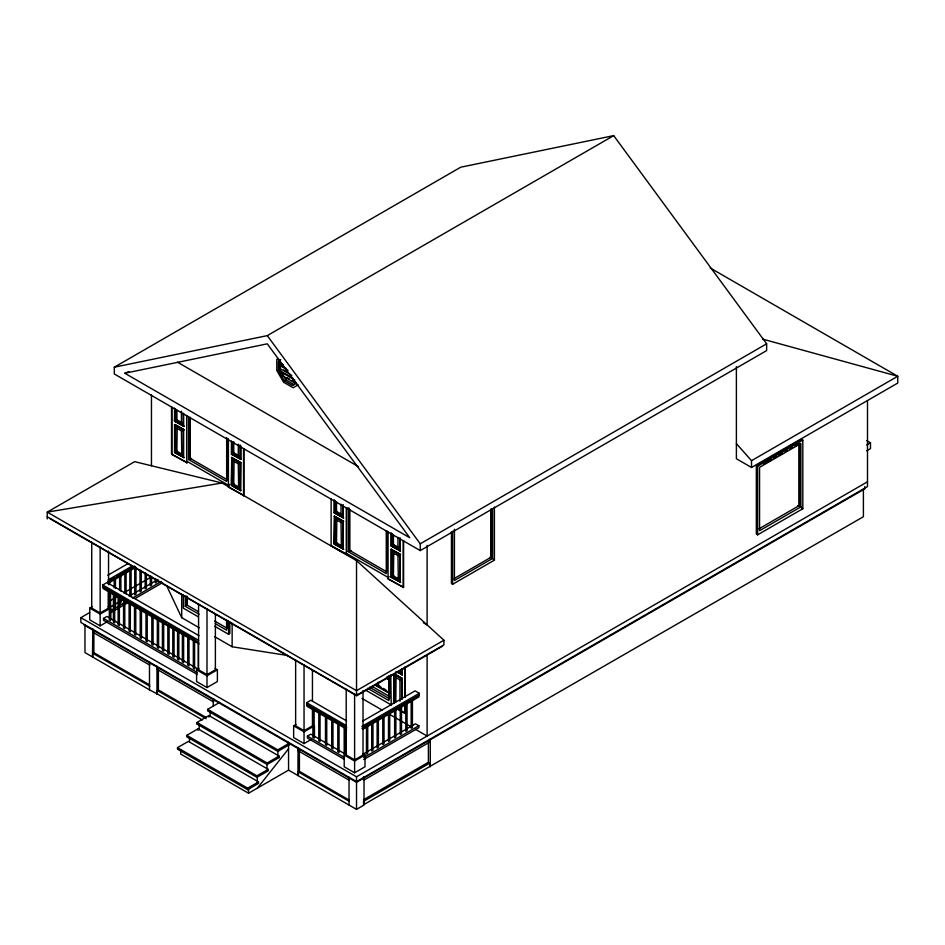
<?xml version="1.0" encoding="UTF-8"?>
<svg xmlns="http://www.w3.org/2000/svg" width="945" height="945" viewBox="0 0 945 945"><rect width="100%" height="100%" fill="white"/><g stroke="black" fill="none" stroke-linecap="round" stroke-linejoin="round"><path stroke-width="1.42" d="M257.406 788.106L288.556 748.783M199.052 614.274L185.279 606.324L186.567 604.824L186.567 596.094M386.269 531.149L386.269 573.627L348.079 551.573L349.272 550.191L386.871 571.902L386.871 530.83M396.073 701.568L394.62 702.596L394.62 674.895L401.59 678.923L401.59 699.335M401.59 678.923L399.948 680.069L399.948 701.32M114.321 367.192L460.735 167.194L613.695 135.631L766.643 343.803L766.643 350.595L420.241 550.592L114.321 373.984L114.321 367.192L267.281 335.629L613.695 135.631M278.373 358.486L276.779 359.407L276.779 370.475L283.559 382.217L293.139 387.757L298.124 384.875M280.712 359.75L278.373 361.096L278.373 370.641L284.221 380.752L292.477 385.525L296.576 383.162L291.757 380.386M174.553 408.063L174.553 421.246L174.931 408.795M177.211 419.793L175.628 420.655L175.628 409.102M279.354 360.541L279.354 362.431L279.98 362.065M174.553 424.659L183.968 429.727L174.553 424.659L174.553 452.49L183.968 457.557L174.553 452.49M291.816 375.378L279.354 368.184L279.354 365.302L279.98 364.947L286.276 368.585M181.759 422.415L176.892 419.97L176.892 410.201M279.354 368.184L279.98 367.829M177.211 428.309L176.892 451.214L181.44 453.836L183.2 456.27L183.2 430.14L175.628 425.77L175.628 451.899L183.2 456.27M278.373 370.641L279.98 369.719L279.98 360.175M174.553 421.246L183.968 426.313L174.931 421.033M295.95 383.528L282.697 375.874L280.204 371.562L280.83 371.196L292.855 378.142M181.759 430.932L176.892 428.487L175.628 425.77M282.697 375.874L283.323 375.519M284.221 380.752L285.815 379.831L294.084 384.603M171.529 454.155L187.063 462.684L171.529 454.155L171.529 407.295M177.211 451.037L175.628 451.899M181.759 453.659L181.44 431.109L183.2 430.14M231.43 441.02L231.43 454.202L240.892 459.235L240.892 446.04M234.076 452.738L232.494 453.6L232.494 442.059M232.872 458.089L240.892 462.637L240.514 490.691L231.43 485.446L231.738 457.427M238.624 455.36L233.758 452.927L233.758 441.717M234.076 461.255L233.758 484.171L238.305 486.793L240.077 489.226L240.077 463.097L232.494 458.715L232.494 484.856L240.077 489.226M231.43 454.202L240.833 459.27M238.624 463.889L233.758 461.443L232.494 458.715M231.43 457.604L240.833 462.672M229.647 484.572L228.454 485.269L186.673 461.148M228.395 438.775L228.395 487.112L228.773 483.958M231.43 485.446L231.808 457.392M234.076 483.982L232.494 484.856M238.624 486.604L238.305 464.066L240.077 463.097M228.395 487.112L243.928 495.641L243.928 448.769M107.765 575.304L128.177 563.515M108.143 579.935L132.383 565.949M107.73 581.636L114.109 577.95M116.66 576.485L134.509 566.173M198.651 642.281L102.769 586.916L102.769 584.979L106.974 582.545L199.017 635.69M108.143 581.884L134.934 566.409M107.73 583.573L135.785 567.378M102.769 586.916L103.194 588.617L199.076 643.97M107.08 621.869L100.146 625.862L89.74 619.861L89.74 608.107L92.055 606.773M867.498 400.739L867.498 486.604L356.525 781.609L80.868 622.46L80.868 617.652L89.692 612.549M109.856 600.914L117.428 596.543M123.724 592.905L151.46 576.887M91.736 542.241L91.736 608.107L100.146 612.962L108.545 608.107L108.545 590.542M110.352 606.985L122.897 599.744M129.158 596.13L158.004 579.486M89.74 608.107L100.146 614.108L110.541 608.107L110.541 619.861M109.951 611.096L126.252 601.693M132.524 598.067L161.359 581.423M109.951 613.045L128.768 602.178M135.029 598.563L162.611 582.64M197.434 674.541L103.525 620.322L103.525 618.384L106.891 616.447L198.544 669.355M92.834 628.838L92.456 656.917L149.487 689.838L149.487 661.972M92.834 629.972L92.834 632.24L93.874 631.626L93.874 652.7L149.629 684.889M334.164 499.669L334.164 512.851L343.637 517.884M336.81 511.387L335.239 512.249L335.239 500.708M92.834 656.704L92.834 653.302L93.874 652.7M334.542 543.883L343.637 549.128L334.164 544.096L334.483 516.076M341.358 514.009L336.503 511.576L336.503 501.807M336.81 519.915L336.503 542.82L341.039 545.442L342.811 547.876L342.811 521.746L335.239 517.364L335.239 543.505L342.811 547.876M334.164 512.851L343.567 517.919M341.358 522.538L336.503 520.093L335.239 517.364M334.164 516.265L343.567 521.321M331.128 545.761L346.661 554.29L331.128 545.761L331.128 498.889M334.164 544.096L334.542 516.041M336.81 542.631L335.239 543.505M341.358 545.253L341.039 522.715L342.811 521.746M157.342 667.217L157.342 669.485L158.394 668.883L158.394 689.944L205.915 717.385M214.728 626.311L228.548 634.284L229.836 633.54L229.836 621.857M391.1 532.779L391.1 545.962L400.562 550.994M393.746 544.497L392.163 545.371L392.163 533.819M400.503 582.274L391.1 577.206L391.1 549.376L400.562 554.396M398.294 547.12L393.427 544.686L393.427 534.917M393.746 553.026L393.427 575.93L397.975 578.553L399.747 580.986L399.747 554.857L392.163 550.474L392.163 576.615L399.747 580.986M202.36 719.936L157.342 693.949L157.342 690.559L158.394 689.944M391.1 545.962L400.503 551.029M215.082 668.458L217.385 669.792L217.385 681.546L206.99 687.558L196.584 681.546L196.584 669.792L198.899 668.458M149.487 689.838L157.342 693.949M398.294 555.648L393.427 553.203L392.163 550.474M391.1 549.376L400.503 554.443M420.241 550.592L420.241 543.8L766.643 343.803M198.58 603.926L198.58 669.792L206.99 674.647L215.389 669.792L215.389 614.179M196.584 669.792L206.99 675.793L217.385 669.792M389.257 576.722L388.064 577.407L346.283 553.286M388.064 531.704L388.064 578.872L403.598 587.4L403.598 540.54M391.1 577.206L400.562 582.238M393.746 575.741L392.163 576.615M398.294 578.375L397.975 555.825L399.747 554.857M388.064 578.872L403.598 587.4M277.889 755.386L277.783 749.869L289.075 743.349L289.075 744.849L277.783 751.37L207.616 710.853L207.616 709.364L219.583 702.442M196.962 722.476L208.928 715.566L279.106 756.083L279.106 757.583L267.128 764.493L196.962 723.976L196.962 722.476L267.128 762.993L279.106 756.083M196.962 723.976L198.013 723.374M453.824 578.753L491.435 557.042L492.628 558.424L454.427 580.478L454.427 529.224M186.767 735.328L198.013 728.831L268.179 769.348L268.179 770.848L256.945 777.333L186.767 736.828L186.767 735.328L256.945 775.833L268.179 769.348M451.438 531.976L451.438 583.585L452.631 584.27L494.412 560.149L494.412 507.063M177.483 747.66L188.35 741.376L258.517 781.893L258.517 783.393L247.649 789.666L177.483 749.149L177.483 747.66L247.649 788.165L258.517 781.893M346.283 727.508L306.676 704.639L306.676 702.702L310.87 700.269L346.65 720.929M306.676 704.639L346.697 727.26M751.523 467.48L751.523 460.687L897.75 376.264L897.75 383.056L751.523 467.48L736.391 458.75L736.391 366.601M310.976 739.581L304.042 743.585L293.647 737.584L293.647 725.831L295.95 724.496M222.051 483.001L47.25 512.119L134.651 461.656L222.051 483.001L356.525 560.645L443.926 640.214L356.525 690.677L47.25 512.119L47.25 518.911M393.604 703.281L393.923 673.596L393.923 703.104M47.25 516.75L356.525 695.307L443.926 644.844L443.926 640.214M50.239 518.817L356.678 695.744L442.508 646.191M400.255 670.855L401.59 673.501L401.59 669.131M756.331 465.472L801.525 439.378L802.825 440.122L802.825 508.729L757.618 534.823L756.331 534.079L756.331 465.472L757.618 466.228L802.825 440.122M377.468 686.164L378.768 686.164L377.468 686.164L377.468 683.259M763.914 464.078L771.427 459.742M773.92 458.301L776.424 456.86M778.928 455.407L782.684 453.246M785.189 451.804L787.681 450.352M790.185 448.91L792.69 447.469M795.194 446.016L798.95 443.855L798.95 505.74L797.651 505.74M295.643 659.964L295.643 725.831L304.042 730.674L312.452 725.831L312.452 709.73M396.073 677.47L395.766 701.745M395.99 671.541L402.286 674.813M293.647 725.831L304.042 731.832L314.449 725.831L314.449 737.584M287.871 742.652L288.556 742.262M393.604 673.773L402.286 678.427M400.255 679.892L395.766 677.659L394.62 674.895M343.826 759.059L307.432 738.045L307.432 736.108L310.787 734.159L344.689 753.732M298.36 747.507L298.36 750.897L299.411 750.295L299.411 771.356L349.166 800.084M362.797 721.07L415.091 690.878L419.296 693.299L419.296 695.248L361.9 728.382M391.195 705.064L390.817 674.73M361.9 726.433L419.296 693.299M180.731 749.976L180.731 754.075L248.547 793.221L288.556 770.128L349.024 805.034L349.024 777.18M362.75 727.402L419.296 695.248M362.75 729.339L418.871 696.938L418.871 695M298.36 775.361L298.36 771.97L299.411 771.356M866.707 444.941L870.487 442.756L870.487 448.58L866.659 450.8M397.16 708.951L404.755 713.333L405.133 704.379M346.52 753.685L344.216 755.02L354.611 761.02L365.006 755.02L365.006 766.773L354.611 772.786L344.216 766.773L344.169 727.721M362.856 754.216L415.505 723.811L418.871 725.748L418.871 727.685L363.707 759.544M346.213 689.165L346.213 755.02L354.611 759.874L363.022 755.02L363.022 690.618M758.906 528.857L799.588 505.374L799.588 444.185M363.707 757.595L418.871 725.748M800.887 506.863L759.556 530.724L759.556 467.338L800.887 443.477L800.887 506.863L799.588 505.374M80.868 617.652L356.525 776.802L867.498 481.785M429.821 739.77L429.821 742.038L363.553 780.298L363.553 776.908M363.4 799.813L428.404 762.284L429.821 763.111L429.821 766.501L363.553 804.762L363.553 801.372L429.821 763.111M349.024 805.034L356.525 809.369L364.026 805.034L364.026 777.18M429.821 766.501L863.399 516.726L863.399 488.86M124.799 373.24L267.281 343.838L409.764 537.752L124.799 373.24L128.922 371.598M191.457 458.384L190.264 458.384L190.264 417.312M351.056 550.533L349.863 550.533L349.863 509.461M489.64 557.396L490.833 557.396L490.833 508.989M214.491 636.576L232.139 646.758L287.611 655.499M762.721 339.137L897.75 376.264L710.203 267.978M866.778 440.618L870.487 442.756M801.525 507.985L802.825 508.729M279.354 362.431L283.087 364.593M279.354 365.302L288.071 370.345M283.748 370.003L286.276 371.456M280.204 371.562L294.793 379.984M286.937 377.598L289.347 378.992M177.495 362.183L358.285 466.558M493.219 559.464L494.412 560.149M335.239 512.249L342.811 516.631L342.811 505.008M392.163 545.371L399.747 549.742L399.747 538.13M175.628 420.655L183.2 425.026L183.2 413.414M232.494 453.6L240.077 457.982L240.077 444.918M174.872 421.068L183.968 426.313M335.617 516.738L343.637 521.286M176.077 425.096L184.027 429.691M334.483 543.918L343.567 549.163M231.808 485.234L240.892 490.479L231.738 485.269M423.289 622.696L427.116 624.917L427.116 545.359M398.105 671.493L401.59 673.501M397.502 672.049L402.346 674.777M395.116 674.281L402.346 678.392M386.978 677.104L389.328 678.463M386.659 677.293L390.167 679.325M387.509 678.156L389.848 679.514M386.659 678.037L390.167 680.069M386.328 678.226L389.848 680.258M378.343 685.55L380.847 686.991M383.339 688.432L385.832 689.874M375.26 684.511L377.799 685.976L377.799 683.081M390.167 693.122L378.437 686.353L378.437 683.448M374.563 684.853L389.529 693.5M372.07 686.401L389.564 696.5M369.507 687.157L389.529 698.721L389.529 676.537M367.593 688.291L388.879 700.576L388.879 675.521M365.703 690.181L390.817 704.686M398.802 709.459L405.133 713.121M361.935 698.402L382.382 710.215M388.773 713.9L411.784 727.189M415.611 729.398L427.116 736.037L427.116 655.05M428.404 741.223L429.821 742.038M186.567 604.824L198.474 611.698M214.739 621.089L227.249 628.319L227.249 620.948M215.33 623.676L226.611 630.185L226.611 619.861M198.403 616.884L183.342 608.178L183.342 595.043M166.592 585.628L181.712 617.652L199.36 627.834M102.769 584.979L198.651 640.332M306.676 702.702L346.283 725.571M104.47 587.412L165.836 622.838M168.387 624.314L195.237 639.824M346.697 729.209L307.09 706.34L307.09 704.391M108.226 606.773L110.541 608.107M362.703 753.685L365.006 755.02M103.525 618.384L197.434 672.604M307.432 736.108L343.826 757.122M83.597 624.728L356.525 782.295L864.769 488.86L864.769 486.604M287.871 744.152L289.075 744.849M92.834 632.24L149.853 665.162M157.342 669.485L213.617 701.97L213.617 698.579M298.36 750.897L349.39 780.357M207.616 709.364L279.106 750.614M277.889 756.886L279.106 757.583M92.834 653.302L149.853 686.224M157.342 690.559L206.116 718.708M298.36 771.97L349.39 801.431M92.456 656.917L84.967 652.582L84.967 624.728M257.312 782.696L258.517 783.393M248.547 787.752L249.752 788.449M736.391 443.63L751.523 460.687M267.281 335.629L420.241 543.8M399.747 549.742L397.975 547.309L397.975 537.362M342.811 516.631L341.039 514.198L341.039 504.252M240.077 457.982L238.305 455.549L238.305 444.185M183.2 425.026L181.44 422.592L181.44 411.229M279.98 369.719L285.815 379.831M757.618 466.228L757.618 534.823M492.628 508.634L492.628 558.424M491.435 509.284L491.435 558.424M452.631 531.184L452.631 584.27M430.294 738.919L430.294 766.773M428.404 742.628L428.404 762.284M412.422 699.879L412.422 727.532L411.158 728.264L411.158 700.599M407.059 702.974L407.059 730.627L405.795 731.359L405.795 703.706M405.133 666.544L405.133 697.103M404.755 668.221L404.755 697.327M404.755 704.604L404.755 713.333M403.22 540.753L403.22 587.613M401.968 669.095L401.968 674.99M401.968 678.604L401.968 699.265M401.507 706.175L401.507 733.84L400.243 734.56L400.243 706.907M400.184 538.024L400.184 551.207M400.184 554.62L400.184 582.463M395.872 709.423L395.872 737.088L394.62 737.809L394.62 710.156M391.478 533.512L391.407 545.785M391.478 549.151L391.407 577.029M389.73 712.979L389.73 740.632L388.478 741.364L388.478 713.699M384.036 716.263L384.036 743.916L382.772 744.648L382.772 716.995M378.39 719.523L378.39 747.176L377.126 747.908L377.126 720.255M378.118 682.184L378.118 686.531M372.98 722.653L372.98 750.306L371.716 751.039L371.716 723.374M367.723 725.677L367.723 753.342L366.471 754.063L366.471 726.41M356.678 693.583L356.678 695.744M356.525 560.645L356.525 695.307M356.525 776.802L356.525 809.369M354.611 694.008L354.611 759.874M354.611 761.02L354.611 772.786M349.272 508.221L349.272 551.573M348.079 507.63L348.079 551.573M346.283 507.583L346.283 554.502M345.433 728.441L345.433 754.642M343.259 504.913L343.259 518.096M343.259 521.51L343.259 549.34M339.054 724.768L339.054 752.421L337.802 751.7L337.802 724.035M334.542 501.819L334.483 512.674M332.971 721.248L332.971 748.901L331.707 748.18L331.707 719.062M326.746 716.204L326.746 745.31L325.482 744.589L325.482 715.471M320.06 712.341L320.06 741.459L318.796 740.726L318.796 711.609M314.142 708.927L314.142 738.045L312.889 737.313L312.889 709.66M312.452 670.206L312.452 700.942M304.042 664.819L304.042 730.674M304.042 731.832L304.042 743.585M297.994 747.719L297.994 775.573M288.556 743.561L288.556 770.128M267.128 762.993L267.128 764.493M266.974 764.552L266.974 768.651M257.312 775.727L257.312 781.196M256.945 775.833L256.945 777.333M248.547 789.122L248.547 793.221M247.649 788.165L247.649 789.666M243.55 448.993L243.55 495.853M240.514 446.264L240.514 459.447M240.514 462.861L240.514 490.691M232.139 623.251L232.139 646.758M231.808 441.74L231.738 454.025M228.548 621.149L228.548 634.284M227.261 438.681L227.261 479.753L189.661 458.041L188.468 459.424L226.67 481.477L226.67 437.535M213.251 698.78L213.251 706.116M210.085 710.77L210.085 716.239M208.928 715.566L208.928 717.066M206.99 608.781L206.99 674.647M206.99 675.793L206.99 687.558M199.159 724.035L199.159 729.505M198.273 643.486L198.273 669.686M198.013 728.831L198.013 730.331M194.587 639.907L194.587 669.013L193.323 668.28L193.323 640.627M189.661 417.513L189.661 459.424L188.468 459.424L188.468 416.946M189.508 737.95L189.508 742.049M189.012 636.682L189.012 665.8L187.748 665.067L187.748 635.95M187.216 596.354L187.216 605.202M186.673 415.434L186.673 462.896M185.279 596L185.279 606.324M183.649 413.308L183.649 426.502M183.649 429.904L183.649 457.746M183.625 635.028L183.625 662.681L182.373 661.961L182.373 634.296M181.712 594.145L181.712 617.652M178.829 632.264L178.829 659.917L177.577 659.197L177.577 630.079M174.931 424.435L174.872 452.312M174.057 629.5L174.057 657.165L172.793 656.432L172.793 627.315M171.907 407.071L171.907 453.931M169.096 626.641L169.096 654.294L167.832 653.562L167.832 624.456M163.686 622.058L163.686 651.176L162.422 650.443L162.422 622.79M158.583 620.57L158.583 648.223L157.331 647.502L157.331 618.384M156.976 666.296L156.976 694.162M156.622 579.309L156.622 582.214L155.358 582.947L155.358 578.576M153.09 615.939L153.09 645.057L151.826 644.325L151.826 615.219M151.554 576.403L151.554 585.144L150.302 585.865L150.302 575.682M151.46 395.045L151.46 465.767M147.231 614.014L147.231 641.679L145.979 640.946L145.979 611.828M146.404 573.556L146.404 588.109L145.152 588.841L145.152 572.824M141.49 610.706L141.49 638.359L140.226 637.627L140.226 608.521M141.254 570.709L141.254 591.086L140.002 591.818L140.002 569.977M135.997 567.921L135.997 594.121L134.745 594.854L134.745 567.189M135.761 607.399L135.761 635.052L134.497 634.319L134.497 606.666M131.107 569.292L131.107 596.945M130.339 602.815L130.339 631.922L129.087 631.201L129.087 603.536M129.843 570.024L129.843 596.224M126.098 572.186L126.098 594.015M124.835 572.906L124.835 593.295M124.799 601.067L124.799 628.72L123.547 628L123.547 598.882M120.877 575.198L120.877 591.204M120.877 597.027L120.877 602.851L119.613 603.583L119.613 597.76M119.613 575.918L119.613 590.483M119.389 596.484L119.389 625.602L118.125 624.869L118.125 597.216M115.467 578.316L115.467 588.511M115.467 594.334L115.467 605.981L114.203 606.702L114.203 595.066M114.676 593.767L114.676 622.885L113.424 622.153L113.424 594.499M114.203 579.049L114.203 587.778M110.577 591.393L110.577 620.511L109.313 619.778L109.313 592.125M109.632 581.683L109.632 584.601M109.632 591.877L109.632 607.895M108.545 551.029L108.545 584.683M108.368 592.609L108.368 608.615M100.146 547.096L100.146 612.962M100.146 614.108L100.146 625.862"/></g></svg>
